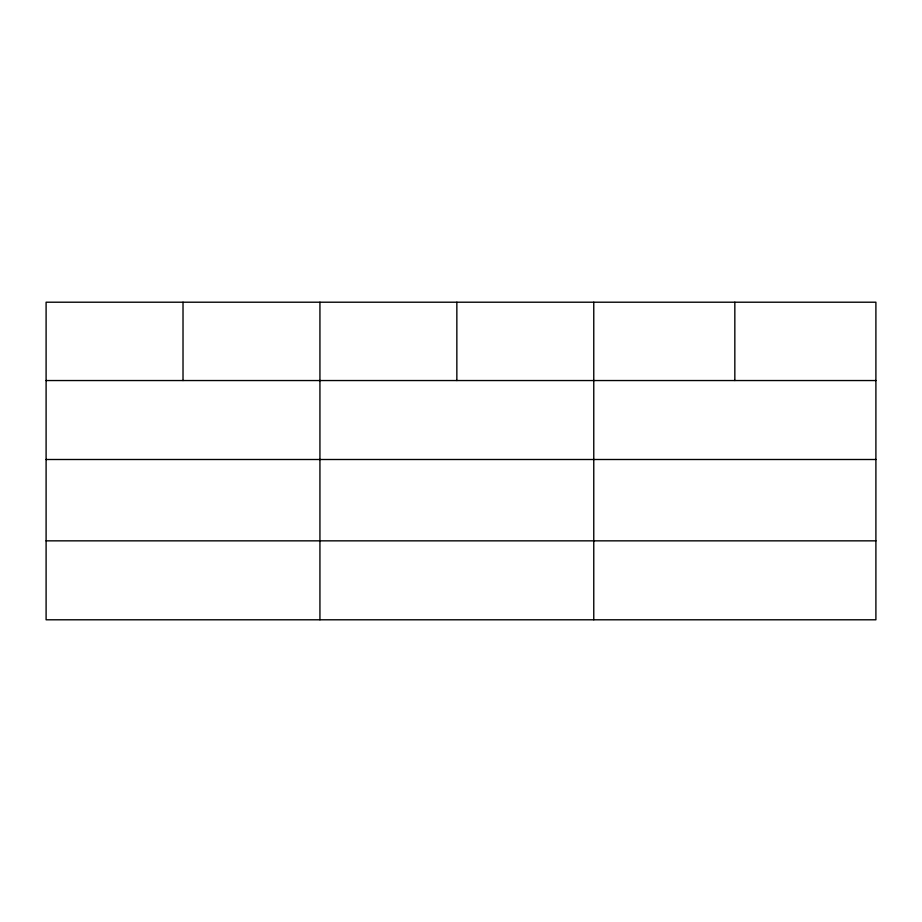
<?xml version="1.0" encoding="UTF-8"?>
<svg xmlns="http://www.w3.org/2000/svg" width="922" height="922" viewBox="0 0 922 922"><rect width="100%" height="100%" fill="white"/><g stroke="black" fill="none" stroke-linecap="round" stroke-linejoin="round"><path stroke-width="1.38" d="M875.9 459.502L875.9 302.209L46.1 302.209L46.1 619.791L875.9 619.791L875.9 459.502L46.1 459.502M46.1 380.544L875.9 380.544M46.1 540.845L875.9 540.845M734.834 302.209L734.834 380.544M593.768 302.209L593.768 619.791M456.851 302.209L456.851 380.544M319.934 302.209L319.934 619.791M183.017 302.209L183.017 380.544"/></g></svg>
